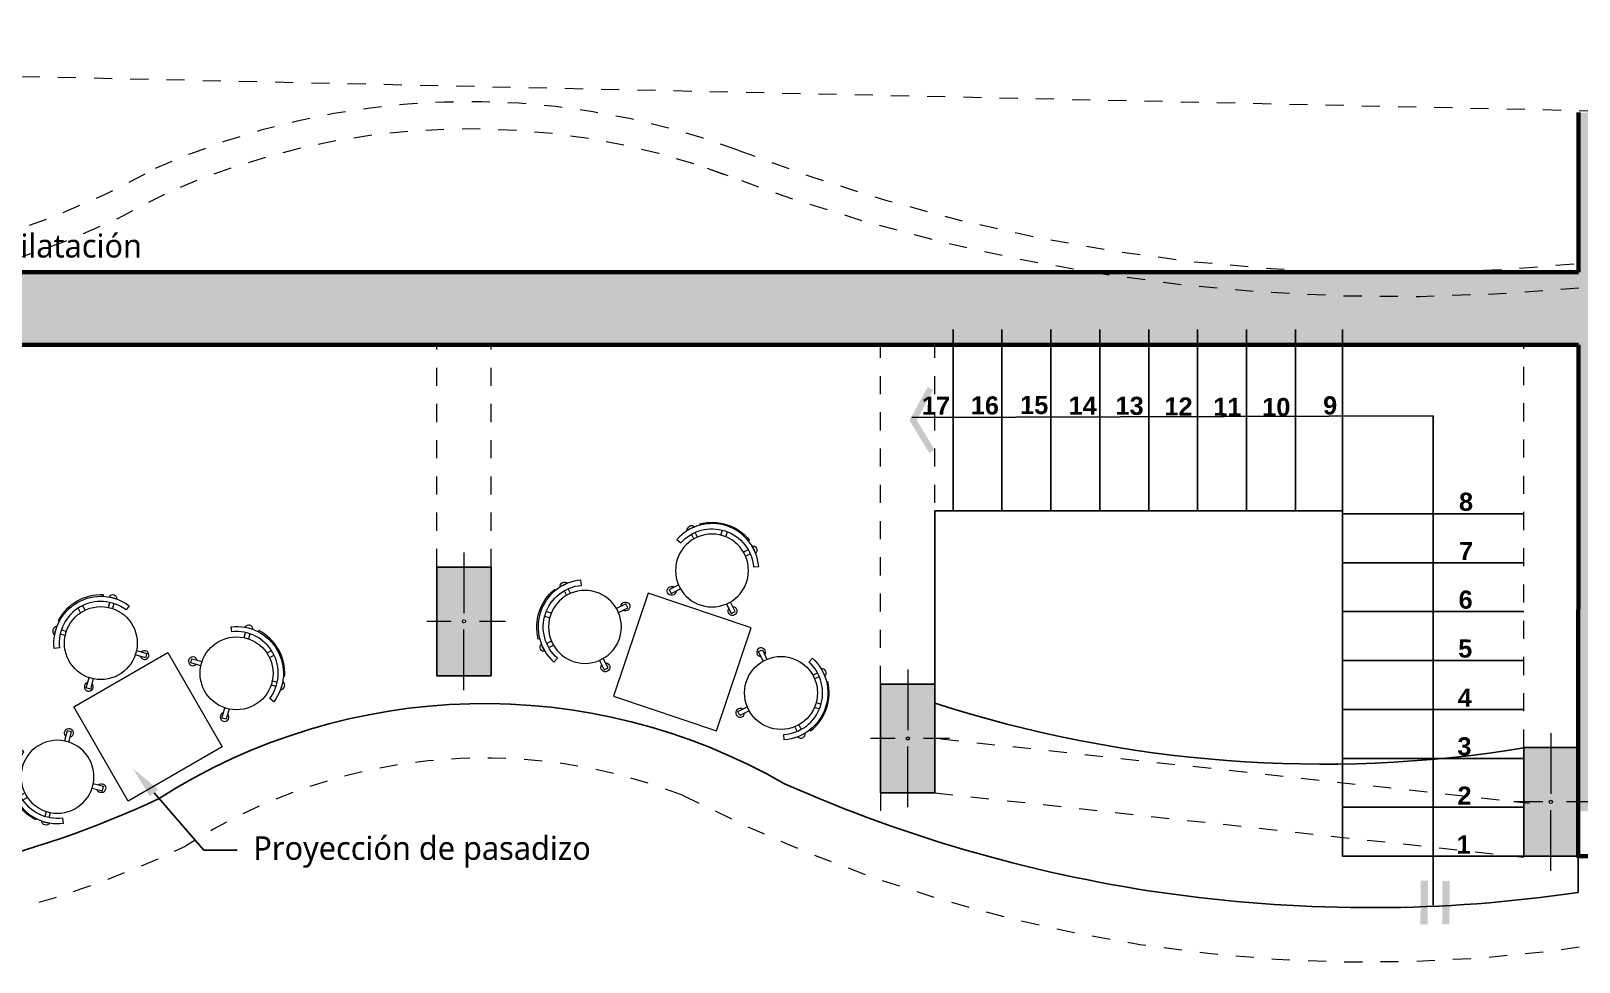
# Model space of a CAD drawing. Header units: metres. Extents: x 28 to 239, y -1 to 113.
# Drawn here: x 73.01 to 81.55, y 92.69 to 97.83 of the extents above; entities that cross this region are included whole.
import ezdxf
from ezdxf import colors
from ezdxf.entities.mleader import LeaderData, LeaderLine
from ezdxf.math import Vec2, Vec3

# ---------------------------------------------------------------- set-up
doc = ezdxf.new("R2010")
doc.units = ezdxf.units.M
doc.linetypes.add('DASHED2', pattern=[0.375, 0.25, -0.125])
for name, color, linetype, lineweight in [('COLUMNAS 50', 32, 'Continuous', 70), ('GRAFO 0 BLANCO', 7, 'Continuous', 0), ('GRAFO00', 7, 'Continuous', 0), ('letras sr', 7, 'Continuous', 5), ('Muebles fijos El', 101, 'Continuous', 0), ('Muros el', 144, 'Continuous', 60), ('Proyeccciones', 1, 'DASHED2', 18)]:
    doc.layers.add(name, color=color, linetype=linetype, lineweight=lineweight)
doc.styles.add('Generales', font='trebuc.ttf', dxfattribs={"height": 0.1})
doc.styles.add('GENERATED_STYLE_1', font='arialbd.ttf')

# ---------------------------------------------------------------- blocks, each defined once
blk = doc.blocks.new('bLOQUE D')
at = {"true_color": 0xc7c8ca}
h = blk.add_hatch(color=9, dxfattribs=at)
h.dxf.hatch_style = 1
h.paths.add_polyline_path([(3204.2031, 2082.6989), (3203.9031, 2082.6989), (3203.9031, 2082.0989), (3204.2031, 2082.0989)])
edge = h.paths.add_edge_path(flags=16)
edge.add_arc((3204.0531, 2082.3989), 0.00871, 0, 360)
blk.add_lwpolyline([(3203.9031, 2082.6989), (3204.2031, 2082.6989), (3204.2031, 2082.0989), (3203.9031, 2082.0989)], close=True)
at = {"layer": 'COLUMNAS 50', "color": 1, "linetype": 'Continuous', "lineweight": 5}
for p, q in [((3204.0531, 2082.7789), (3204.0531, 2082.4439)), ((3203.9831, 2082.3989), (3203.8481, 2082.3989)), ((3204.2831, 2082.3989), (3204.1397, 2082.3989)), ((3204.0531, 2082.0189), (3204.0531, 2082.3539))]:
    blk.add_line(p, q, dxfattribs=at)
blk.add_circle((3204.0531, 2082.3989), 0.00871, dxfattribs=at)
blk = doc.blocks.new('SBANCO')
for p, q in [((0.1889, 0.1223), (0.1941, 0.1257)), ((0.1746, 0.0125), (0.1996, 0.0125)), ((0.1746, -0.0125), (0.1996, -0.0125)), ((0.1889, -0.1223), (0.1941, -0.1257))]:
    blk.add_line(p, q)
for points in [[(-0.131, 0.116), (-0.167, 0.152), (-0.152, 0.167), (-0.116, 0.131)], [(0.116, 0.131), (0.1337, 0.1487)], [(0.1514, 0.1664), (0.152, 0.167), (0.167, 0.152), (0.1664, 0.1514)], [(0.1487, 0.1337), (0.131, 0.116)], [(-0.116, -0.131), (-0.152, -0.167), (-0.167, -0.152), (-0.131, -0.116)], [(0.1337, -0.1487), (0.116, -0.131)], [(0.131, -0.116), (0.1487, -0.1337)], [(0.1664, -0.1514), (0.167, -0.152), (0.152, -0.167), (0.1514, -0.1664)]]:
    blk.add_lwpolyline(points)
blk.add_lwpolyline([(0.0784, -0.184, 0.660938), (0.0784, 0.184), (0.0882, 0.207, -0.660938), (0.0882, -0.207)], format="xyb", close=True)
blk.add_circle((0, 0), 0.175)
for centre, radius, start, end in [((-0.1538, 0.1538), 0.0213, 345, 285), ((0.1538, 0.1538), 0.0213, 192.06095, 195), ((0.1538, 0.1538), 0.0213, 333.06982, 116.93018), ((0.1538, 0.1538), 0.0213, 255, 257.93905), ((0, 0), 0.2313, 327.07566, 32.92434), ((-0.1538, -0.1538), 0.0213, 75, 15), ((0.1538, -0.1538), 0.0213, 165, 167.93905), ((0.1538, -0.1538), 0.0213, 243.06982, 26.93018), ((0.1538, -0.1538), 0.0213, 102.06095, 105)]:
    blk.add_arc(centre, radius, start, end)
blk = doc.blocks.new('SWSW')
at = {"layer": 'Proyeccciones', "color": 165, "linetype": 'DASHED2', "lineweight": 9, "ltscale": 0.4, "true_color": 0x5e67af}
for centre, radius, start, end in [((13.7259, -0.0858), 4.2499, 69.55693, 114.05763), ((13.7259, -0.0858), 4.0999, 69.55693, 114.05763), ((9.7998, 7.71), 4.4878, 238.46624, 299.26144), ((18.8376, 13.2775), 10.0576, 248.86034, 288.20445), ((18.8418, 13.6387), 10.5497, 248.88999, 287.72668), ((9.7998, 7.71), 4.6378, 238.46624, 299.26144)]:
    blk.add_arc(centre, radius, start, end, dxfattribs=at)

msp = doc.modelspace()

# ---------------------------------------------------------------- hatches: boundary and pattern name
at = {"layer": 'GRAFO 0 BLANCO'}
h = msp.add_hatch(dxfattribs=at)
h.set_pattern_fill('AR-CONC', color=251, scale=0.03)
h.set_pattern_definition([(50, (-189.03864, 132.16015), (0.21517805, -0.01882564), [0.0225, -0.2475]), (355, (-189.03864, 132.16015), (-0.0416254, 0.22565764), [0.018, -0.198]), (100.451444, (-189.0207, 132.15858), (0.17355265, 0.206832), [0.01912206, -0.21034263]), (46.1842, (-189.03864, 132.22015), (0.3201724, -0.04965578), [0.03375, -0.37125]), (96.63564, (-189.01196, 132.216), (0.2803986, 0.29223558), [0.0286831, -0.31551413]), (351.18416, (-189.03864, 132.22015), (0.2803986, 0.29223558), [0.027, -0.297]), (21, (-189.00864, 132.20515), (0.17907212, -0.12078567), [0.0225, -0.2475]), (326, (-189.00864, 132.20515), (0.0729946, 0.21754501), [0.018, -0.198]), (71.451445, (-188.99372, 132.19509), (0.25206671, 0.09675935), [0.01912206, -0.21034263]), (37.5, (-189.03864, 132.16015), (0.003647957, 0.099868156), [0, -0.1956, 0, -0.201, 0, -0.19875]), (7.5, (-189.03864, 132.16015), (0.07892086, 0.118323514), [0, -0.1146, 0, -0.1911, 0, -0.07575]), (327.5, (-189.10554, 132.16015), (0.16014673, -0.006766462), [0, -0.075, 0, -0.234, 0, -0.3105]), (317.5, (-189.13554, 132.16015), (0.17495585, 0.030031495), [0, -0.0975, 0, -0.1554, 0, -0.2205])])
h.paths.add_polyline_path([(88.1954, 95.9878), (81.7911, 95.9976), (81.7911, 97.3788), (81.5478, 97.3788), (81.5478, 96.4969), (61.3964, 96.4969), (61.3965, 97.8289), (61.1465, 97.8289), (61.1465, 96.949), (54.4964, 96.949), (54.4964, 93.269), (61.3964, 93.2744), (61.1464, 93.519), (54.7464, 93.519), (54.7464, 96.699), (61.1464, 96.699), (61.1464, 96.0969), (61.1464, 93.519), (61.3964, 93.2744), (61.3964, 96.0959), (81.5454, 96.0949), (81.5478, 95.8478), (81.5477, 95.8477), (81.5468, 94.5977), (81.7968, 94.5977), (81.7976, 95.7473), (88.1954, 95.7378)])
h.paths.add_polyline_path([(81.7966, 94.5977), (81.5466, 94.5977), (81.5456, 93.5245), (81.7956, 93.5245)], flags=17)
h.paths.add_polyline_path([(82.8978, 93.5245), (81.8978, 93.5245), (81.8978, 93.2745), (82.8978, 93.2745)], flags=17)
h.paths.add_polyline_path([(84.8734, 93.5245), (83.1478, 93.5245), (83.1478, 93.2745), (84.8734, 93.2745)], flags=17)
h.paths.add_polyline_path([(88.4454, 94.5977), (88.1954, 94.5977), (88.1954, 93.5245), (85.1234, 93.5245), (85.1234, 93.3484), (88.4454, 93.3484)])
h.paths.add_polyline_path([(88.4454, 95.7374), (88.1954, 95.7374), (88.1954, 94.8477), (88.4454, 94.8477)])
h.paths.add_polyline_path([(88.4454, 93.3484), (85.1234, 93.3484), (85.1234, 93.2745), (88.4454, 93.2745)])
at = {"layer": 'GRAFO00'}
msp.add_hatch(color=256, dxfattribs=at).paths.add_polyline_path([(77.9554, 95.8639), (77.9861, 95.8471), (77.895, 95.6806), (77.9936, 95.5184), (77.9637, 95.5002), (77.8546, 95.6797)])
h = msp.add_hatch(color=256, dxfattribs=at)
h.paths.add_polyline_path([(80.6753, 92.8992), (80.7153, 92.8989), (80.7172, 93.1389), (80.6772, 93.1392)])
h.paths.add_polyline_path([(80.7953, 92.8982), (80.8353, 92.8979), (80.8372, 93.1379), (80.7972, 93.1382)])

# ---------------------------------------------------------------- linework, layer by layer
for p, q in [((78.0956, 96.1816), (78.0956, 95.1816)), ((78.3656, 96.1816), (78.3656, 95.1816)), ((78.6356, 96.1816), (78.6356, 95.1816)), ((78.9056, 96.1816), (78.9056, 95.1816)), ((79.1756, 96.1816), (79.1756, 95.1816)), ((79.4456, 96.1816), (79.4456, 95.1816)), ((79.7156, 96.1816), (79.7156, 95.1816)), ((79.9856, 96.1816), (79.9856, 95.1816)), ((80.2456, 96.1816), (80.2456, 95.1816))]:
    msp.add_line(p, q)
at = {"lineweight": -3}
msp.add_line((77.9956, 94.2245), (77.9956, 95.1816), dxfattribs=at)
for points in [[(77.8678, 95.6956), (80.7455, 95.7045), (80.7455, 93.0045)], [(77.9956, 95.1816), (80.2456, 95.1816), (80.2456, 93.2745)], [(81.2454, 95.1645), (80.2456, 95.1645)], [(81.2454, 94.8945), (80.2456, 94.8945)], [(81.2454, 94.6245), (80.2456, 94.6245)], [(81.2454, 94.3545), (80.2456, 94.3545)], [(81.2454, 94.0845), (80.2456, 94.0845)], [(81.2454, 93.8145), (80.2456, 93.8145)], [(81.2454, 93.5445), (80.2456, 93.5445)], [(81.2454, 93.2745), (80.2456, 93.2745)]]:
    msp.add_lwpolyline(points)
msp.add_lwpolyline([(81.5454, 93.2745), (81.5454, 93.0745)], dxfattribs=at)
for centre, radius, start, end in [((75.5061, 90.7846), 3.3324, 60.13393, 122.56785), ((80.1344, 100.7465), 6.9638, 252.11399, 279.18205), ((80.3936, 100.9544), 7.9637, 246.0866, 278.31573), ((71.472, 98.3384), 5.2477, 270, 295.27134)]:
    msp.add_arc(centre, radius, start, end, dxfattribs=at)
at = {"layer": 'COLUMNAS 50', "color": 1, "linetype": 'Continuous', "lineweight": 5}
msp.add_line((81.3513, 93.5745), (81.2163, 93.5745), dxfattribs=at)
at = {"layer": 'Muebles fijos El'}
for points in [[(76.2206, 94.1586), (76.7892, 93.967), (76.9808, 94.5356), (76.4122, 94.7272)], [(74.0614, 93.8789), (73.5418, 93.5789), (73.2418, 94.0985), (73.7614, 94.3985)]]:
    msp.add_lwpolyline(points, close=True, dxfattribs=at)
at = {"layer": 'Muros el', "ltscale": 0.05}
for points in [[(81.5478, 96.4969), (81.5478, 97.3788)], [(71.4972, 96.4969), (81.5478, 96.4969)], [(71.4972, 96.0969), (81.5478, 96.0969)], [(81.5478, 95.9522), (81.5478, 96.0969)], [(88.2014, 93.2745), (81.5454, 93.2745), (81.5478, 95.9977)]]:
    msp.add_lwpolyline(points, dxfattribs=at)
at = {"layer": 'Proyeccciones', "linetype": 'DASHED2', "lineweight": 9, "ltscale": 0.4}
for points in [[(88.4503, 97.238), (61.4479, 97.8274)], [(75.2456, 94.8706), (75.2456, 96.0969)], [(75.5456, 94.8706), (75.5456, 96.0969)], [(77.6956, 94.2245), (77.6956, 96.0968)], [(77.9956, 94.2245), (77.9956, 96.0968)], [(81.2454, 93.8745), (81.2454, 96.0949)], [(81.5454, 93.8745), (81.5454, 96.0949)], [(78.0282, 93.9227), (81.278, 93.568)], [(77.6956, 93.6245), (77.6956, 93.4617)], [(77.9956, 93.6245), (81.2454, 93.2698)]]:
    msp.add_lwpolyline(points, dxfattribs=at)
for centre, radius, start, end in [((75.5061, 90.7846), 3.0324, 68.81408, 122.91575), ((80.3936, 100.9544), 8.2637, 242.68804, 284.92863), ((71.472, 98.3384), 5.5477, 270, 295.4763)]:
    msp.add_arc(centre, radius, start, end, dxfattribs=at)

# ---------------------------------------------------------------- block references
for p in [(-3128.6575, -1987.8283), (-3126.2075, -1988.4744), (-3122.6577, -1988.8244)]:
    msp.add_blockref('bLOQUE D', p)
at = {"layer": 'GRAFO 0 BLANCO'}
msp.add_blockref('SWSW', (61.6964, 93.2744), dxfattribs=at)
at = {"layer": 'Muebles fijos El', "yscale": 1.149999999999989, "zscale": 1.149999999999989}
for p, xscale, rotation in [((76.765, 94.8514), -1.149999999999989, 251.7619408463643), ((73.391, 94.4507), 1.149999999999989, 119.6128730885572), ((76.0634, 94.5403), -1.14999999999999, 341.7619408463644), ((74.1403, 94.2841), 1.149999999999989, 29.61287308855721), ((77.1454, 94.1757), 1.149999999999989, 340.9876870234786), ((73.1515, 93.7132), -1.149999999999989, 30.38712691144291)]:
    msp.add_blockref('SBANCO', p, dxfattribs=dict(at, xscale=xscale, rotation=rotation))

# ---------------------------------------------------------------- texts
at = {"char_height": 0.1, "width": 0.206177, "attachment_point": 9, "rotation": 359.49849, "style": 'GENERATED_STYLE_1'}
for s, insert in [('17', (78.0785, 95.7106)), ('16', (78.3485, 95.7106)), ('15', (78.6207, 95.7128)), ('14', (78.8885, 95.7106)), ('13', (79.1471, 95.7083)), ('12', (79.4171, 95.7062)), ('11', (79.687, 95.704)), ('10', (79.957, 95.7018)), ('9', (80.2153, 95.7108)), ('8', (80.9656, 95.179)), ('7', (80.9656, 94.909)), ('6', (80.9634, 94.639)), ('5', (80.9612, 94.369)), ('4', (80.959, 94.099)), ('3', (80.9568, 93.829)), ('2', (80.9568, 93.559)), ('1', (80.9525, 93.289))]:
    msp.add_mtext(s, dxfattribs=dict(at, insert=insert))

# ---------------------------------------------------------------- leaders
at = {"layer": 'letras sr'}
ml = msp.add_multileader_mtext('Standard', dxfattribs=at)
ml.set_content('Junta de dilatación', color=256, style='Generales')
ml.set_leader_properties()
ml.build(insert=Vec2(0, 0))
ml.multileader.update_dxf_attribs({"text_right_attachment_type": 6, "dogleg_length": 0.36, "arrow_head_size": 0.18})
ctx = ml.context
ctx.base_point, ctx.char_height, ctx.arrow_head_size, ctx.landing_gap_size, ctx.plane_origin = Vec3(72.0541, 96.6428), 0.13, 0.18, 0.09, Vec3(73.9452, 97.4009)
ctx.right_attachment = 6
notes = []
notes.append((ctx, [(1, (1, 1, 0), (71.8714, 96.6428), (1, 0), 0.1826, [(0, [(71.4983, 96.3909)], 0, [])])]))
ctx.mtext.insert, ctx.mtext.width, ctx.mtext.flow_direction = Vec3(72.1441, 96.7086), 1.600856, 5
ml = msp.add_multileader_mtext('Standard', dxfattribs=at)
ml.set_content('{\\H1.13043x;Proyección de pasadizo}', color=256, style='Generales')
ml.set_leader_properties()
ml.build(insert=Vec2(0, 0))
ml.multileader.update_dxf_attribs({"text_right_attachment_type": 6, "dogleg_length": 0.36, "arrow_head_size": 0.18})
ctx = ml.context
ctx.base_point, ctx.char_height, ctx.arrow_head_size, ctx.landing_gap_size, ctx.plane_origin = Vec3(74.1428, 93.3088), 0.115, 0.18, 0.09, Vec3(72.8947, 95.5274)
ctx.right_attachment = 6
notes.append((ctx, [(0, (1, 1, 0), (73.9602, 93.3088), (1, 0), 0.1826, [(0, [(73.5665, 93.76)], 0, [])])]))
ctx.mtext.insert, ctx.mtext.flow_direction = Vec3(74.2328, 93.3847), 5
for ctx, leaders in notes:
    for number, flags, end, landing, length, lines in leaders:
        leader = LeaderData()
        leader.index, (leader.has_last_leader_line, leader.has_dogleg_vector, leader.attachment_direction) = number, flags
        leader.last_leader_point, leader.dogleg_vector, leader.dogleg_length = Vec3(end), Vec3(landing), length
        for number, points, colour, breaks in lines:
            line = LeaderLine()
            line.index, line.vertices, line.color, line.breaks = number, Vec3.list(points), colors.encode_raw_color(colour), breaks
            leader.lines.append(line)
        ctx.leaders.append(leader)

doc.saveas('drawing.dxf')
